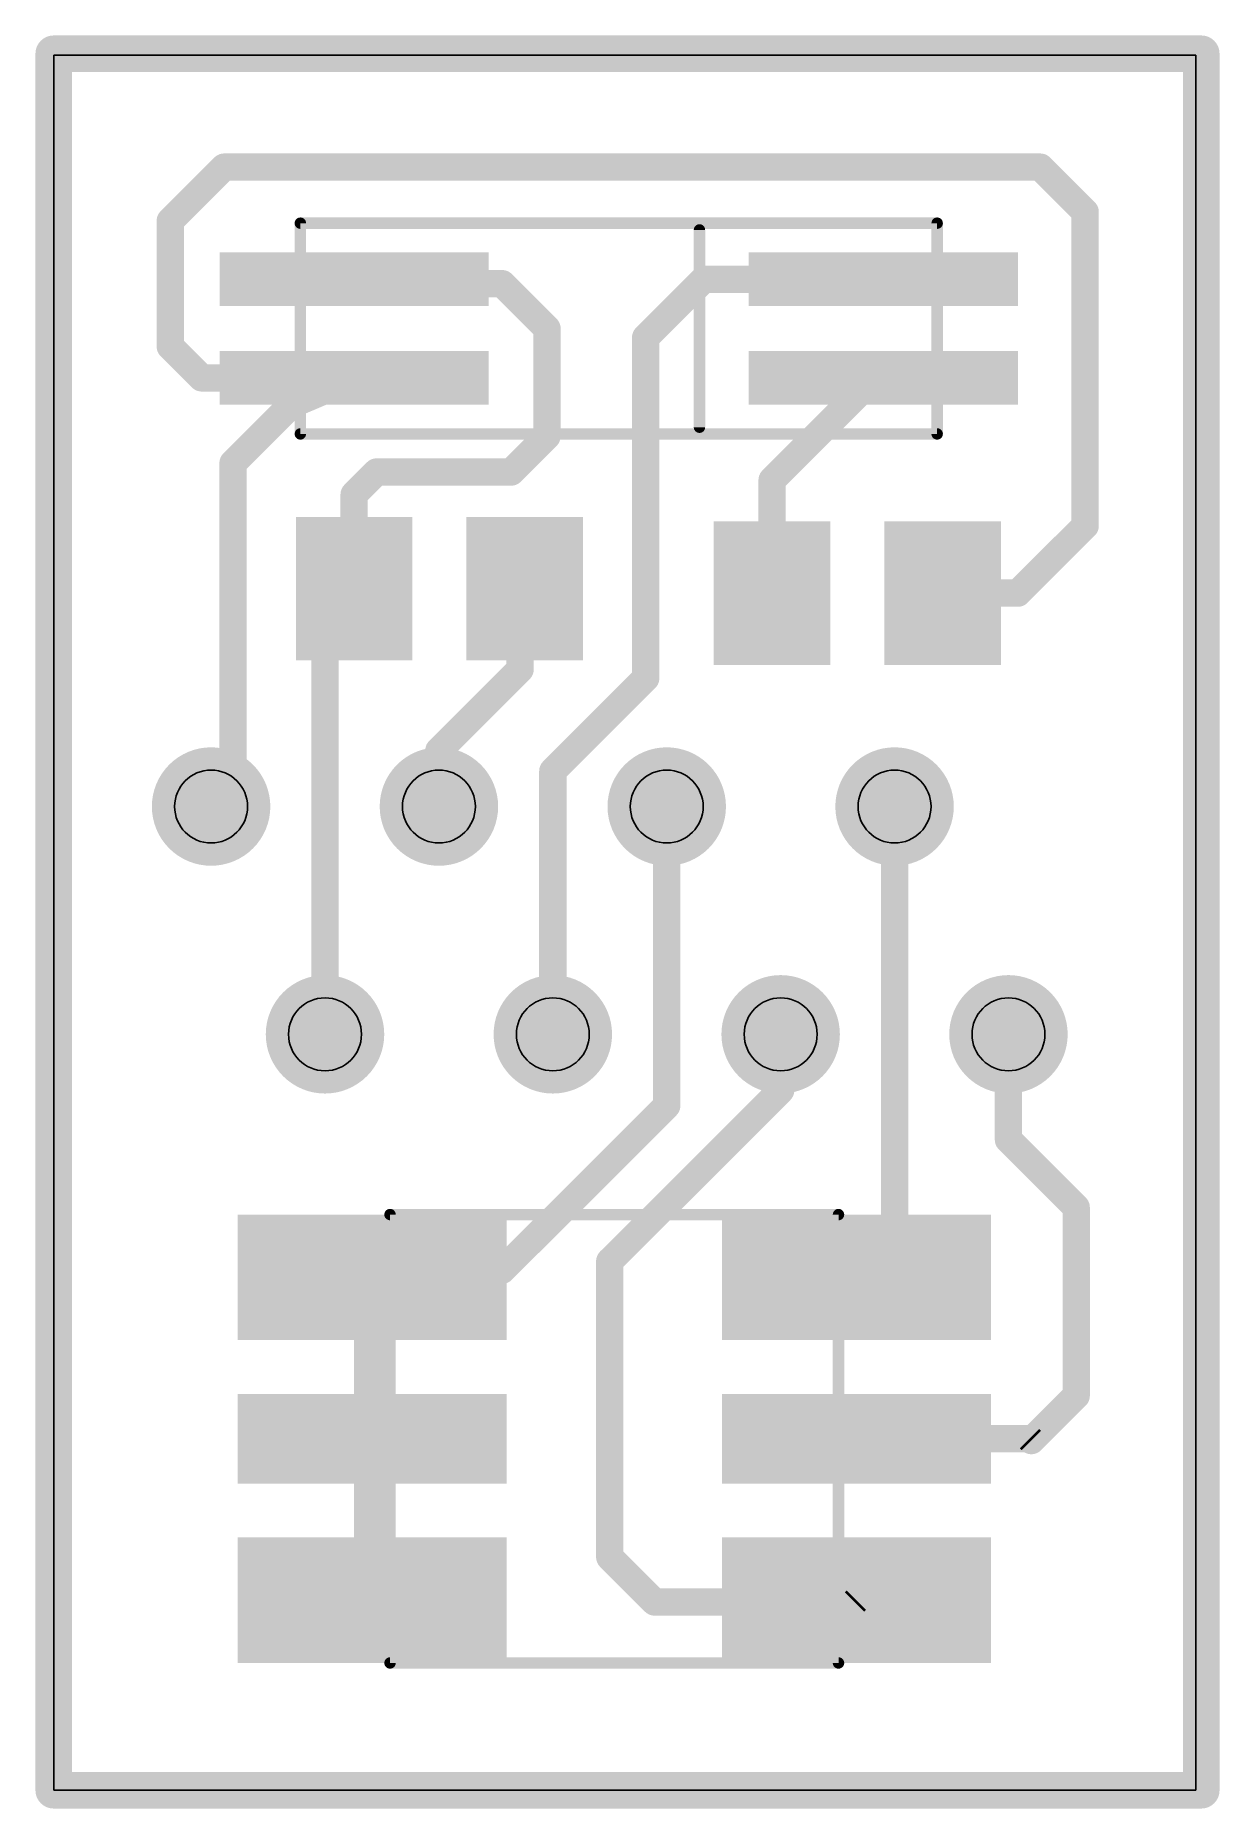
# Model space of a CAD drawing. Extents: x -0.2 to 13, y -0.2 to 19.6.
import ezdxf

# ---------------------------------------------------------------- set-up
doc = ezdxf.new("R2010")
doc.units = 0
for name, color, linetype in [('1', 22, 'CONTINUOUS'), ('17', 82, 'CONTINUOUS'), ('20', 7, 'CONTINUOUS'), ('21', 253, 'CONTINUOUS'), ('44', 253, 'CONTINUOUS')]:
    doc.layers.add(name, color=color, linetype=linetype)

# ---------------------------------------------------------------- blocks, each defined once
blk = doc.blocks.new('RECT')
blk.add_solid([(-0.5, -0.5), (0.5, -0.5), (-0.5, 0.5), (0.5, 0.5)])
blk = doc.blocks.new('ROUNDP')
at = {"const_width": 0.5}
blk.add_lwpolyline([(0, -0.25, 1), (0, 0.25, 1), (0, -0.25)], format="xyb", dxfattribs=at)

msp = doc.modelspace()

# ---------------------------------------------------------------- linework, layer by layer
at = {"layer": '1'}
for points, const_width in [([(12.795, 19.365), (0, 19.365)], 0.4064), ([(0, 19.365), (0, 0)], 0.4064), ([(12.795, 0), (12.795, 19.365)], 0.4064), ([(1.3, 17.5), (1.9, 18.1)], 0.3048), ([(11, 18.1), (1.9, 18.1)], 0.3048), ([(11, 18.1), (11.5, 17.6)], 0.3048), ([(1.3, 16.1), (1.3, 17.5)], 0.3048), ([(11.5, 17.6), (11.5, 14.1)], 0.3048), ([(3.3, 16.8), (3.35, 16.85)], 0.3048), ([(5, 16.8), (3.3, 16.8)], 0.3048), ([(5.5, 16.3), (5, 16.8)], 0.3048), ([(7.25, 16.85), (6.6, 16.2)], 0.3048), ([(9.25, 16.85), (7.25, 16.85)], 0.3048), ([(5.5, 15.1), (5.5, 16.3)], 0.3048), ([(1.65, 15.75), (1.3, 16.1)], 0.3048), ([(6.6, 16.2), (6.6, 12.4)], 0.3048), ([(3.35, 15.75), (1.65, 15.75)], 0.3048), ([(3.35, 15.75), (2.65, 15.45)], 0.3048), ([(9.15, 15.75), (8.01, 14.61)], 0.3048), ([(9.25, 15.75), (9.15, 15.75)], 0.3048), ([(2, 14.8), (2.65, 15.45)], 0.3048), ([(5.1, 14.7), (5.5, 15.1)], 0.3048), ([(2, 11.215), (2, 14.8)], 0.3048), ([(3.35, 14.45), (3.6, 14.7)], 0.3048), ([(3.6, 14.7), (5.1, 14.7)], 0.3048), ([(8.01, 13.35), (8.01, 14.61)], 0.3048), ([(3.35, 13.4), (3.35, 14.45)], 0.3048), ([(10.75, 13.35), (11.5, 14.1)], 0.3048), ([(3.025, 13.075), (3.35, 13.4)], 0.3048), ([(5.2, 13.35), (5.25, 13.4)], 0.3048), ([(5.2, 12.5), (5.2, 13.35)], 0.3048), ([(9.91, 13.35), (10.75, 13.35)], 0.3048), ([(3.025, 8.43), (3.025, 13.075)], 0.3048), ([(4.295, 11.595), (5.2, 12.5)], 0.3048), ([(5.565, 11.365), (6.6, 12.4)], 0.3048), ([(4.295, 10.97), (4.295, 11.595)], 0.3048), ([(5.565, 8.43), (5.565, 11.365)], 0.3048), ([(2, 11.215), (1.755, 10.97)], 0.3048), ([(6.835, 10.97), (6.835, 7.635)], 0.3048), ([(9.375, 10.97), (9.375, 6.145)], 0.3048), ([(8.105, 8.43), (8.105, 7.805)], 0.3048), ([(10.645, 8.43), (10.645, 7.255)], 0.3048), ([(8.105, 7.805), (6.2, 5.9)], 0.3048), ([(6.835, 7.635), (5, 5.8)], 0.3048), ([(10.645, 7.255), (11.4, 6.5)], 0.3048), ([(11.4, 6.5), (11.4, 4.4)], 0.3048), ([(9.375, 6.145), (8.95, 5.72)], 0.3048), ([(3.63, 5.8), (3.55, 5.72)], 0.3048), ([(5, 5.8), (3.63, 5.8)], 0.3048), ([(6.2, 5.9), (6.2, 2.6)], 0.3048), ([(3.55, 3.92), (3.55, 5.72)], 0.4064), ([(11.4, 4.4), (10.9, 3.9)], 0.3048), ([(3.55, 2.12), (3.55, 3.92)], 0.4064), ([(8.95, 3.92), (10.88, 3.92)], 0.3048), ([(10.88, 3.92), (10.9, 3.9)], 0.3048), ([(6.2, 2.6), (6.7, 2.1)], 0.3048), ([(6.7, 2.1), (8.93, 2.1)], 0.3048), ([(8.93, 2.1), (8.95, 2.12)], 0.3048), ([(0, 0), (12.795, 0)], 0.4064)]:
    msp.add_lwpolyline(points, dxfattribs=dict(at, const_width=const_width))
for points, const_width in [([(0, 19.4666, 1), (0, 19.2634)], 0.2032), ([(0.1016, 19.365, 1), (-0.1016, 19.365)], 0.2032), ([(12.8966, 19.365, 1), (12.6934, 19.365)], 0.2032), ([(12.795, 19.2634, 1), (12.795, 19.4666)], 0.2032), ([(1.9, 18.1762, 1), (1.9, 18.0238)], 0.1524), ([(1.9539, 18.0461, 1), (1.8461, 18.1539)], 0.1524), ([(11.0539, 18.1539, 1), (10.9461, 18.0461)], 0.1524), ([(11, 18.0238, 1), (11, 18.1762)], 0.1524), ([(1.3762, 17.5, 1), (1.2238, 17.5)], 0.1524), ([(1.2461, 17.5539, 1), (1.3539, 17.4461)], 0.1524), ([(11.5762, 17.6, 1), (11.4238, 17.6)], 0.1524), ([(11.4461, 17.5461, 1), (11.5539, 17.6539)], 0.1524), ([(3.3, 16.8762, 1), (3.3, 16.7238)], 0.1524), ([(3.2461, 16.8539, 1), (3.3539, 16.7461)], 0.1524), ([(3.4039, 16.7961, 1), (3.2961, 16.9039)], 0.1524), ([(5.0539, 16.8539, 1), (4.9461, 16.7461)], 0.1524), ([(5, 16.7238, 1), (5, 16.8762)], 0.1524), ([(7.25, 16.9262, 1), (7.25, 16.7738)], 0.1524), ([(7.3039, 16.7961, 1), (7.1961, 16.9039)], 0.1524), ([(9.25, 16.7738, 1), (9.25, 16.9262)], 0.1524), ([(5.5762, 16.3, 1), (5.4238, 16.3)], 0.1524), ([(5.4461, 16.2461, 1), (5.5539, 16.3539)], 0.1524), ([(1.3539, 16.1539, 1), (1.2461, 16.0461)], 0.1524), ([(6.6762, 16.2, 1), (6.5238, 16.2)], 0.1524), ([(6.5461, 16.2539, 1), (6.6539, 16.1461)], 0.1524), ([(1.2238, 16.1, 1), (1.3762, 16.1)], 0.1524), ([(1.65, 15.8262, 1), (1.65, 15.6738)], 0.1524), ([(1.5961, 15.6961, 1), (1.7039, 15.8039)], 0.1524), ([(3.38, 15.68, 1), (3.32, 15.82)], 0.1524), ([(3.35, 15.6738, 1), (3.35, 15.8262)], 0.1524), ([(9.15, 15.8262, 1), (9.15, 15.6738)], 0.1524), ([(9.2039, 15.6961, 1), (9.0961, 15.8039)], 0.1524), ([(9.25, 15.6738, 1), (9.25, 15.8262)], 0.1524), ([(2.62, 15.52, 1), (2.68, 15.38)], 0.1524), ([(2.7039, 15.3961, 1), (2.5961, 15.5039)], 0.1524), ([(5.5539, 15.0461, 1), (5.4461, 15.1539)], 0.1524), ([(5.4238, 15.1, 1), (5.5762, 15.1)], 0.1524), ([(2.0762, 14.8, 1), (1.9238, 14.8)], 0.1524), ([(1.9461, 14.8539, 1), (2.0539, 14.7461)], 0.1524), ([(3.6, 14.7762, 1), (3.6, 14.6238)], 0.1524), ([(3.6539, 14.6461, 1), (3.5461, 14.7539)], 0.1524), ([(5.0461, 14.7539, 1), (5.1539, 14.6461)], 0.1524), ([(5.1, 14.6238, 1), (5.1, 14.7762)], 0.1524), ([(8.0862, 14.61, 1), (7.9338, 14.61)], 0.1524), ([(7.9561, 14.6639, 1), (8.0639, 14.5561)], 0.1524), ([(3.4262, 14.45, 1), (3.2738, 14.45)], 0.1524), ([(3.2961, 14.5039, 1), (3.4039, 14.3961)], 0.1524), ([(11.5539, 14.0461, 1), (11.4461, 14.1539)], 0.1524), ([(11.4238, 14.1, 1), (11.5762, 14.1)], 0.1524), ([(3.2738, 13.4, 1), (3.4262, 13.4)], 0.1524), ([(3.4039, 13.3461, 1), (3.2961, 13.4539)], 0.1524), ([(5.2762, 13.35, 1), (5.1238, 13.35)], 0.1524), ([(5.1461, 13.4039, 1), (5.2539, 13.2961)], 0.1524), ([(5.3039, 13.3461, 1), (5.1961, 13.4539)], 0.1524), ([(9.91, 13.4262, 1), (9.91, 13.2738)], 0.1524), ([(10.6961, 13.4039, 1), (10.8039, 13.2961)], 0.1524), ([(10.75, 13.2738, 1), (10.75, 13.4262)], 0.1524), ([(7.9338, 13.35, 1), (8.0862, 13.35)], 0.1524), ([(3.1012, 13.075, 1), (2.9488, 13.075)], 0.1524), ([(2.9711, 13.1289, 1), (3.0789, 13.0211)], 0.1524), ([(5.1238, 12.5, 1), (5.2762, 12.5)], 0.1524), ([(5.2539, 12.4461, 1), (5.1461, 12.5539)], 0.1524), ([(6.5238, 12.4, 1), (6.6762, 12.4)], 0.1524), ([(6.6539, 12.3461, 1), (6.5461, 12.4539)], 0.1524), ([(4.3712, 11.595, 1), (4.2188, 11.595)], 0.1524), ([(4.2411, 11.6489, 1), (4.3489, 11.5411)], 0.1524), ([(5.6412, 11.365, 1), (5.4888, 11.365)], 0.1524), ([(5.5111, 11.4189, 1), (5.6189, 11.3111)], 0.1524), ([(1.9238, 11.215, 1), (2.0762, 11.215)], 0.1524), ([(2.0539, 11.1611, 1), (1.9461, 11.2689)], 0.1524), ([(1.7011, 11.0239, 1), (1.8089, 10.9161)], 0.1524), ([(6.9112, 10.97, 1), (6.7588, 10.97)], 0.1524), ([(9.4512, 10.97, 1), (9.2988, 10.97)], 0.1524), ([(4.2188, 10.97, 1), (4.3712, 10.97)], 0.1524), ([(2.9488, 8.43, 1), (3.1012, 8.43)], 0.1524), ([(5.4888, 8.43, 1), (5.6412, 8.43)], 0.1524), ([(8.1812, 8.43, 1), (8.0288, 8.43)], 0.1524), ([(10.7212, 8.43, 1), (10.5688, 8.43)], 0.1524), ([(8.1589, 7.7511, 1), (8.0511, 7.8589)], 0.1524), ([(6.7588, 7.635, 1), (6.9112, 7.635)], 0.1524), ([(6.8889, 7.5811, 1), (6.7811, 7.6889)], 0.1524), ([(8.0288, 7.805, 1), (8.1812, 7.805)], 0.1524), ([(10.6989, 7.3089, 1), (10.5911, 7.2011)], 0.1524), ([(10.5688, 7.255, 1), (10.7212, 7.255)], 0.1524), ([(11.4762, 6.5, 1), (11.3238, 6.5)], 0.1524), ([(11.3461, 6.4461, 1), (11.4539, 6.5539)], 0.1524), ([(9.2988, 6.145, 1), (9.4512, 6.145)], 0.1524), ([(9.4289, 6.0911, 1), (9.3211, 6.1989)], 0.1524), ([(3.63, 5.8762, 1), (3.63, 5.7238)], 0.1524), ([(3.6839, 5.7461, 1), (3.5761, 5.8539)], 0.1524), ([(5, 5.7238, 1), (5, 5.8762)], 0.1524), ([(6.2762, 5.9, 1), (6.1238, 5.9)], 0.1524), ([(6.1461, 5.9539, 1), (6.2539, 5.8461)], 0.1524), ([(3.6516, 5.72, 1), (3.4484, 5.72)], 0.2032), ([(3.4961, 5.7739, 1), (3.6039, 5.6661)], 0.1524), ([(4.9461, 5.8539, 1), (5.0539, 5.7461)], 0.1524), ([(8.8961, 5.7739, 1), (9.0039, 5.6661)], 0.1524), ([(11.4539, 4.3461, 1), (11.3461, 4.4539)], 0.1524), ([(11.3238, 4.4, 1), (11.4762, 4.4)], 0.1524), ([(3.6516, 3.92, 1), (3.4484, 3.92)], 0.2032), ([(3.4484, 3.92, 1), (3.6516, 3.92)], 0.2032), ([(8.95, 3.9962, 1), (8.95, 3.8438)], 0.1524), ([(10.9339, 3.9739, 1), (10.8261, 3.8661)], 0.1524), ([(10.8461, 3.9539, 1), (10.9539, 3.8461)], 0.1524), ([(10.8461, 3.8461, 1), (10.9539, 3.9539)], 0.1524), ([(10.88, 3.8438, 1), (10.88, 3.9962)], 0.1524), ([(6.2539, 2.6539, 1), (6.1461, 2.5461)], 0.1524), ([(6.1238, 2.6, 1), (6.2762, 2.6)], 0.1524), ([(3.4484, 2.12, 1), (3.6516, 2.12)], 0.2032), ([(6.7, 2.1762, 1), (6.7, 2.0238)], 0.1524), ([(6.6461, 2.0461, 1), (6.7539, 2.1539)], 0.1524), ([(8.8761, 2.1539, 1), (8.9839, 2.0461)], 0.1524), ([(9.0039, 2.0661, 1), (8.8961, 2.1739)], 0.1524), ([(8.93, 2.0238, 1), (8.93, 2.1762)], 0.1524), ([(0, 0.1016, 1), (0, -0.1016)], 0.2032), ([(12.795, -0.1016, 1), (12.795, 0.1016)], 0.2032), ([(-0.1016, 0, 1), (0.1016, 0)], 0.2032), ([(12.6934, 0, 1), (12.8966, 0)], 0.2032)]:
    msp.add_lwpolyline(points, format="xyb", dxfattribs=dict(at, const_width=const_width))
at = {"layer": '20'}
for p, q in [((12.735, 19.35), (0, 19.35)), ((0, 19.35), (0, 0)), ((12.735, 0), (12.735, 19.35)), ((0, 0), (12.735, 0))]:
    msp.add_line(p, q, dxfattribs=at)
at = {"layer": '21', "const_width": 0.0635}
for points in [[(2.7818, 17.475, 1), (2.7182, 17.475)], [(2.75, 17.5068, 1), (2.75, 17.4433)], [(7.2317, 17.4, 1), (7.1683, 17.4)], [(9.8818, 17.475, 1), (9.8182, 17.475)], [(9.85, 17.4433, 1), (9.85, 17.5068)], [(7.1683, 15.2, 1), (7.2317, 15.2)], [(2.75, 15.1568, 1), (2.75, 15.0932)], [(2.7182, 15.125, 1), (2.7818, 15.125)], [(9.8182, 15.125, 1), (9.8818, 15.125)], [(9.85, 15.0932, 1), (9.85, 15.1568)], [(3.7818, 6.42, 1), (3.7182, 6.42)], [(3.75, 6.4517, 1), (3.75, 6.3883)], [(8.7818, 6.42, 1), (8.7182, 6.42)], [(8.75, 6.3883, 1), (8.75, 6.4517)], [(3.7182, 1.42, 1), (3.7818, 1.42)], [(3.75, 1.4518, 1), (3.75, 1.3883)], [(8.7182, 1.42, 1), (8.7818, 1.42)], [(8.75, 1.3883, 1), (8.75, 1.4518)]]:
    msp.add_lwpolyline(points, format="xyb", dxfattribs=at)
at = {"layer": '21', "const_width": 0.127}
for points in [[(9.85, 17.475), (2.75, 17.475)], [(2.75, 17.475), (2.75, 15.125)], [(7.2, 17.4), (7.2, 15.2)], [(9.85, 15.125), (9.85, 17.475)], [(2.75, 15.125), (9.85, 15.125)], [(8.75, 6.42), (3.75, 6.42)], [(3.75, 6.42), (3.75, 1.42)], [(8.75, 1.42), (8.75, 6.42)], [(3.75, 1.42), (8.75, 1.42)]]:
    msp.add_lwpolyline(points, dxfattribs=at)
at = {"layer": '44'}
for centre in [(1.755, 10.97), (4.295, 10.97), (6.835, 10.97), (9.375, 10.97), (3.025, 8.43), (5.565, 8.43), (8.105, 8.43), (10.645, 8.43)]:
    msp.add_circle(centre, 0.4064, dxfattribs=at)

# ---------------------------------------------------------------- block references
at = {"layer": '1'}
for p, xscale, yscale, rotation in [((3.35, 16.85), 3, 0.6, 180), ((9.25, 16.85), 3, 0.6, 180), ((3.35, 15.75), 3, 0.6, 180), ((9.25, 15.75), 3, 0.6, 180), ((3.35, 13.4), 1.3, 1.6, 180), ((5.25, 13.4), 1.3, 1.6, 180), ((8.01, 13.35), 1.3, 1.6, 180), ((9.91, 13.35), 1.3, 1.6, 180), ((3.55, 5.72), 1.4, 3, 270), ((8.95, 5.72), 1.4, 3, 270), ((3.55, 2.12), 1.4, 3, 270), ((8.95, 2.12), 1.4, 3, 270)]:
    msp.add_blockref('RECT', p, dxfattribs=dict(at, xscale=xscale, yscale=yscale, rotation=rotation))
at = {"layer": '1', "yscale": 3, "rotation": 270}
for p in [(3.55, 3.92), (8.95, 3.92)]:
    msp.add_blockref('RECT', p, dxfattribs=at)
at = {"layer": '17', "xscale": 1.3208, "yscale": 1.3208}
for p in [(1.755, 10.97), (1.755, 10.97), (4.295, 10.97), (4.295, 10.97), (6.835, 10.97), (6.835, 10.97), (9.375, 10.97), (9.375, 10.97), (3.025, 8.43), (3.025, 8.43), (5.565, 8.43), (5.565, 8.43), (8.105, 8.43), (8.105, 8.43), (10.645, 8.43), (10.645, 8.43)]:
    msp.add_blockref('ROUNDP', p, dxfattribs=at)

doc.saveas('drawing.dxf')
